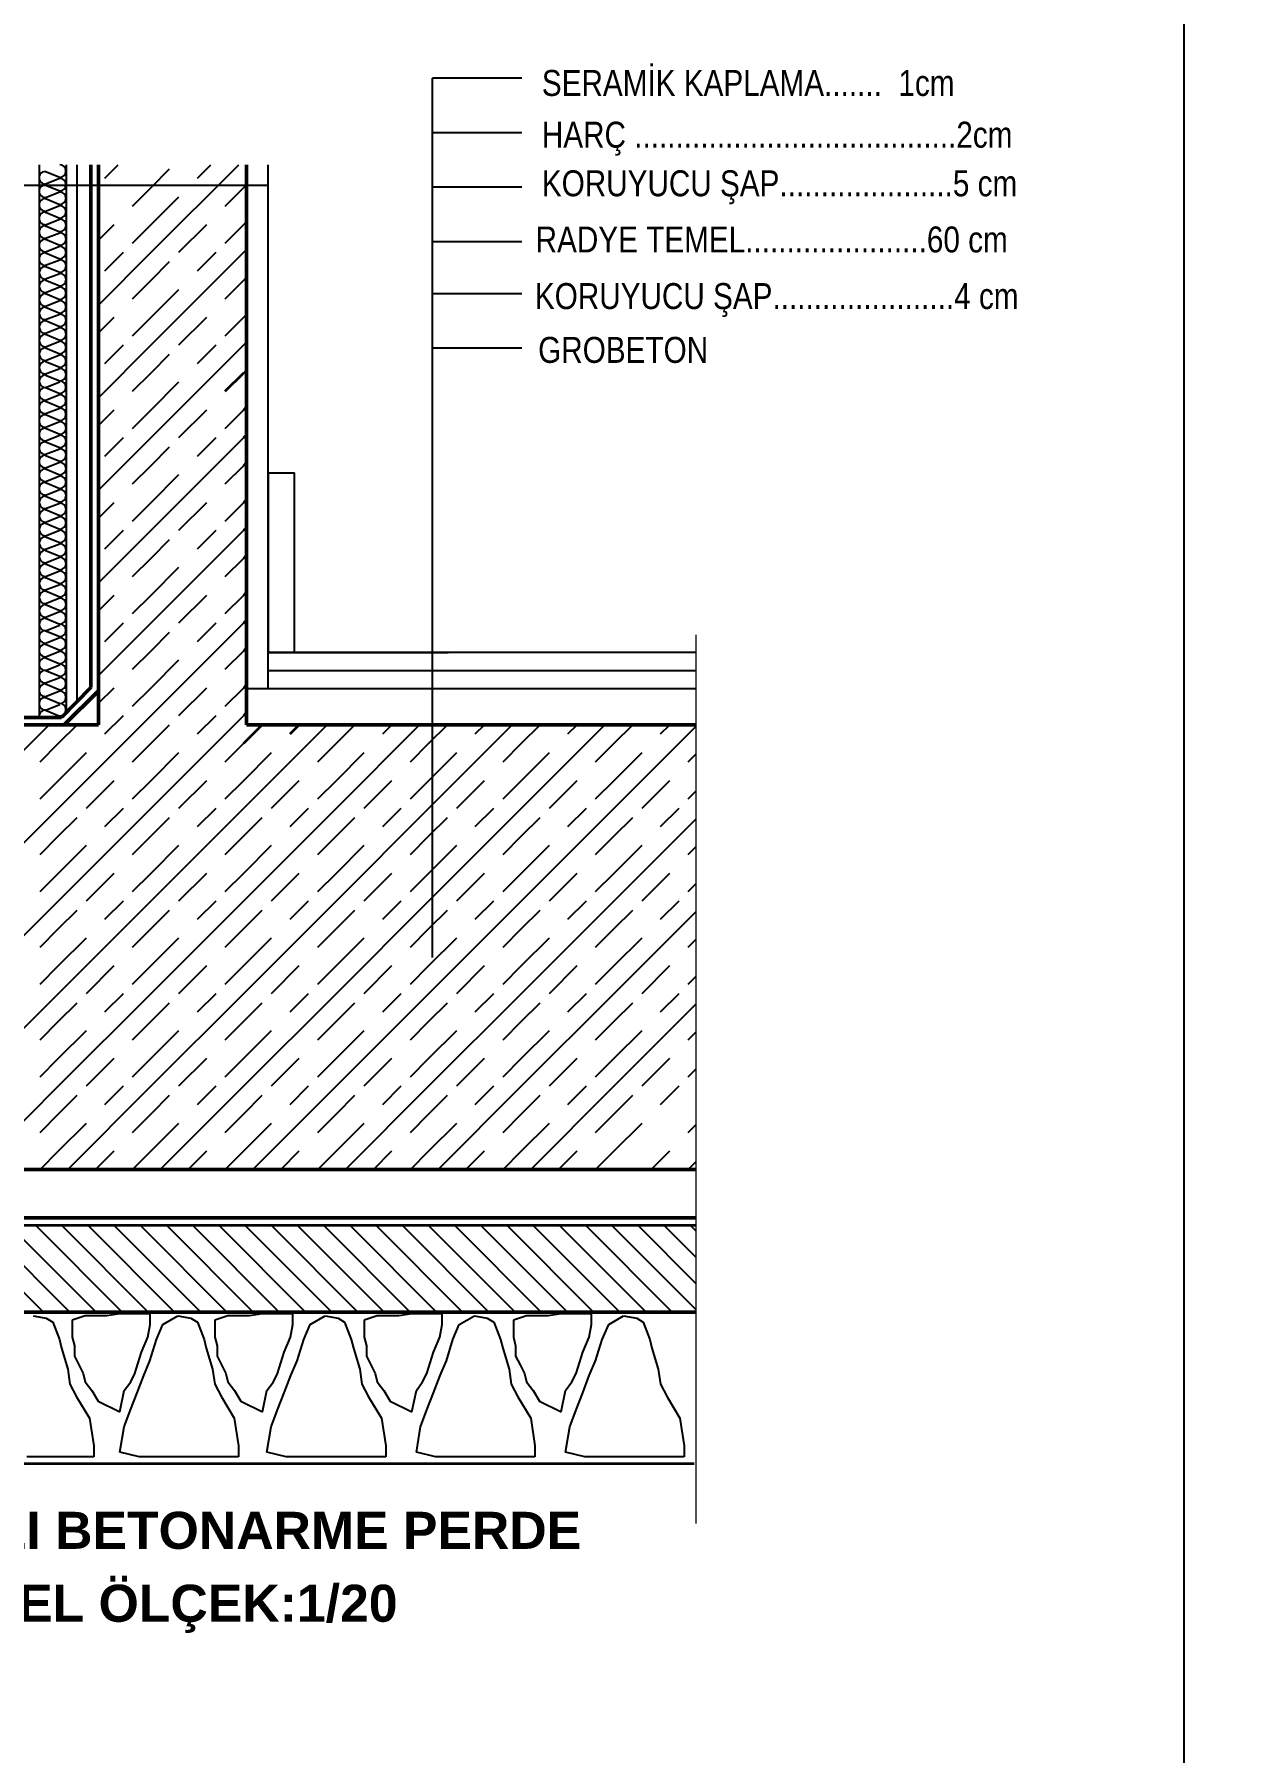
# Model space of a CAD drawing. Header units: millimetres. Extents: x 14753 to 45183, y 5640 to 19518.
# Drawn here: x 42671 to 43478, y 17568 to 18727 of the extents above; entities that cross this region are included whole.
import ezdxf

# ---------------------------------------------------------------- set-up
doc = ezdxf.new("R2010")
doc.units = ezdxf.units.MM
doc.linetypes.add('DASHDOT2', pattern=[0.5, 0.25, -0.125, 0, -0.125])
for name, color, linetype in [('6', 6, 'Continuous'), ('tarama', 253, 'Continuous'), ('tefriş', 140, 'Continuous'), ('YAzı', 7, 'Continuous')]:
    doc.layers.add(name, color=color, linetype=linetype)
for name, color, linetype, lineweight in [('A-AREA-IDEN', 2, 'Continuous', 35), ('Duvar', 1, 'Continuous', 50), ('YAZI', 1, 'Continuous', 0)]:
    doc.layers.add(name, color=color, linetype=linetype, lineweight=lineweight)
doc.styles.add('MTX03', font='arialbd.ttf')
doc.styles.add('TXTX', font='swissc.ttf', dxfattribs={"height": 10})

# ---------------------------------------------------------------- blocks, each defined once
blk = doc.blocks.new('URFALI APTİ')
at = {"color": 34}
for p, q in [((33835.428, 25807.126), (33835.428, 25810.904)), ((33835.284, 25809.376), (33835.409, 25809.501)), ((33835.409, 25809.251), (33835.428, 25809.271)), ((33835.409, 25809.064), (33835.428, 25809.083)), ((33835.409, 25808.876), (33835.428, 25808.896)), ((33835.409, 25808.626), (33835.428, 25808.646)), ((33835.409, 25808.439), (33835.428, 25808.458)), ((33835.409, 25808.251), (33835.428, 25808.271)), ((33835.409, 25808.001), (33835.428, 25808.021)), ((33835.409, 25807.814), (33835.428, 25807.833)), ((33835.409, 25807.626), (33835.428, 25807.646)), ((33835.409, 25807.376), (33835.428, 25807.396)), ((33835.409, 25807.189), (33835.428, 25807.208)), ((33835.409, 25807.001), (33835.534, 25807.126)), ((33835.722, 25807.064), (33835.784, 25807.126)), ((33832.971, 25803.799), (33838.461, 25803.799)), ((33830.74, 25803.749), (33838.461, 25803.749)), ((33829.788, 25802.142), (33838.45, 25802.142))]:
    blk.add_line(p, q, dxfattribs=at)
at = {"layer": 'Duvar', "color": 30}
for p, q in [((33834.378, 25810.904), (33834.378, 25807.377)), ((33834.428, 25807.126), (33834.428, 25810.904)), ((33835.428, 25807.126), (33835.428, 25810.904)), ((33834.378, 25807.377), (33834.178, 25807.176)), ((33834.428, 25807.356), (33834.198, 25807.126)), ((33832.921, 25807.176), (33834.178, 25807.176)), ((33834.428, 25807.126), (33832.971, 25807.126)), ((33834.428, 25807.126), (33833.821, 25807.126)), ((33835.428, 25807.126), (33838.461, 25807.126)), ((33832.971, 25804.126), (33838.461, 25804.126)), ((33830.79, 25803.799), (33838.461, 25803.799)), ((33829.992, 25803.164), (33838.461, 25803.164))]:
    blk.add_line(p, q, dxfattribs=at)
at = {"layer": 'tarama', "color": 9}
for p, q in [((33834.472, 25810.814), (33834.562, 25810.904)), ((33834.784, 25810.314), (33835.375, 25810.904)), ((33834.784, 25810.751), (33834.909, 25810.876)), ((33835.097, 25810.814), (33835.187, 25810.904)), ((33834.659, 25810.626), (33834.784, 25810.751)), ((33835.284, 25810.626), (33835.409, 25810.751)), ((33835.409, 25810.751), (33835.428, 25810.771)), ((33834.784, 25810.501), (33834.972, 25810.689)), ((33834.428, 25810.396), (33834.534, 25810.501)), ((33834.659, 25810.376), (33834.784, 25810.501)), ((33834.972, 25810.314), (33835.159, 25810.501)), ((33835.284, 25810.376), (33835.409, 25810.501)), ((33835.409, 25810.501), (33835.428, 25810.521)), ((33834.428, 25809.958), (33834.784, 25810.314)), ((33834.472, 25810.189), (33834.597, 25810.314)), ((33834.784, 25809.689), (33835.409, 25810.314)), ((33835.097, 25810.189), (33835.222, 25810.314)), ((33835.409, 25810.314), (33835.428, 25810.333)), ((33834.784, 25810.126), (33834.909, 25810.251)), ((33835.409, 25810.126), (33835.428, 25810.146)), ((33834.659, 25810.001), (33834.784, 25810.126)), ((33834.784, 25809.876), (33834.972, 25810.064)), ((33835.284, 25810.001), (33835.409, 25810.126)), ((33834.428, 25809.771), (33834.534, 25809.876)), ((33834.659, 25809.751), (33834.784, 25809.876)), ((33834.972, 25809.689), (33835.159, 25809.876)), ((33835.284, 25809.751), (33835.409, 25809.876)), ((33835.409, 25809.876), (33835.428, 25809.896)), ((33834.428, 25809.333), (33834.784, 25809.689)), ((33834.472, 25809.564), (33834.597, 25809.689)), ((33834.784, 25809.064), (33835.409, 25809.689)), ((33835.097, 25809.564), (33835.222, 25809.689)), ((33835.409, 25809.689), (33835.428, 25809.708)), ((33834.784, 25809.501), (33834.909, 25809.626)), ((33834.659, 25809.376), (33834.784, 25809.501)), ((33835.409, 25809.501), (33835.428, 25809.521)), ((33834.784, 25809.251), (33834.972, 25809.439)), ((33834.428, 25809.146), (33834.534, 25809.251)), ((33834.659, 25809.126), (33834.784, 25809.251)), ((33834.972, 25809.064), (33835.159, 25809.251)), ((33835.284, 25809.126), (33835.409, 25809.251)), ((33834.428, 25808.708), (33834.784, 25809.064)), ((33834.472, 25808.939), (33834.597, 25809.064)), ((33834.784, 25808.439), (33835.409, 25809.064)), ((33834.784, 25808.876), (33834.909, 25809.001)), ((33835.097, 25808.939), (33835.222, 25809.064)), ((33834.659, 25808.751), (33834.784, 25808.876)), ((33835.284, 25808.751), (33835.409, 25808.876)), ((33834.784, 25808.626), (33834.972, 25808.814)), ((33834.428, 25808.521), (33834.534, 25808.626)), ((33834.659, 25808.501), (33834.784, 25808.626)), ((33834.972, 25808.439), (33835.159, 25808.626)), ((33835.284, 25808.501), (33835.409, 25808.626)), ((33834.428, 25808.083), (33834.784, 25808.439)), ((33834.472, 25808.314), (33834.597, 25808.439)), ((33834.784, 25807.814), (33835.409, 25808.439)), ((33835.097, 25808.314), (33835.222, 25808.439)), ((33834.784, 25808.251), (33834.909, 25808.376)), ((33834.659, 25808.126), (33834.784, 25808.251)), ((33834.784, 25808.001), (33834.972, 25808.189)), ((33835.284, 25808.126), (33835.409, 25808.251)), ((33834.428, 25807.896), (33834.534, 25808.001)), ((33834.659, 25807.876), (33834.784, 25808.001)), ((33834.972, 25807.814), (33835.159, 25808.001)), ((33835.284, 25807.876), (33835.409, 25808.001)), ((33834.428, 25807.458), (33834.784, 25807.814)), ((33834.472, 25807.689), (33834.597, 25807.814)), ((33834.784, 25807.189), (33835.409, 25807.814)), ((33834.784, 25807.626), (33834.909, 25807.751)), ((33835.097, 25807.689), (33835.222, 25807.814)), ((33834.659, 25807.501), (33834.784, 25807.626)), ((33835.284, 25807.501), (33835.409, 25807.626)), ((33834.784, 25807.376), (33834.972, 25807.564)), ((33834.428, 25807.271), (33834.534, 25807.376)), ((33834.659, 25807.251), (33834.784, 25807.376)), ((33834.972, 25807.189), (33835.159, 25807.376)), ((33835.284, 25807.251), (33835.409, 25807.376)), ((33834.159, 25806.564), (33834.784, 25807.189)), ((33834.472, 25807.064), (33834.597, 25807.189)), ((33834.784, 25806.564), (33835.409, 25807.189)), ((33835.097, 25807.064), (33835.222, 25807.189)), ((33833.534, 25806.564), (33834.096, 25807.126)), ((33834.159, 25807.001), (33834.284, 25807.126)), ((33834.784, 25807.001), (33834.909, 25807.126)), ((33835.409, 25806.564), (33835.971, 25807.126)), ((33836.034, 25807.001), (33836.159, 25807.126)), ((33836.034, 25806.564), (33836.596, 25807.126)), ((33836.347, 25807.064), (33836.409, 25807.126)), ((33836.659, 25807.001), (33836.784, 25807.126)), ((33836.659, 25806.564), (33837.221, 25807.126)), ((33836.972, 25807.064), (33837.034, 25807.126)), ((33837.284, 25807.001), (33837.409, 25807.126)), ((33837.284, 25806.564), (33837.846, 25807.126)), ((33837.597, 25807.064), (33837.659, 25807.126)), ((33837.909, 25807.001), (33838.034, 25807.126)), ((33837.909, 25806.564), (33838.461, 25807.115)), ((33838.222, 25807.064), (33838.284, 25807.126)), ((33834.034, 25806.876), (33834.159, 25807.001)), ((33834.159, 25806.751), (33834.347, 25806.939)), ((33834.659, 25806.876), (33834.784, 25807.001)), ((33834.784, 25806.751), (33834.972, 25806.939)), ((33835.284, 25806.876), (33835.409, 25807.001)), ((33835.409, 25806.751), (33835.597, 25806.939)), ((33835.909, 25806.876), (33836.034, 25807.001)), ((33836.034, 25806.751), (33836.222, 25806.939)), ((33836.534, 25806.876), (33836.659, 25807.001)), ((33836.659, 25806.751), (33836.847, 25806.939)), ((33837.159, 25806.876), (33837.284, 25807.001)), ((33837.284, 25806.751), (33837.472, 25806.939)), ((33837.784, 25806.876), (33837.909, 25807.001)), ((33837.909, 25806.751), (33838.097, 25806.939)), ((33838.409, 25806.876), (33838.461, 25806.928)), ((33834.034, 25806.626), (33834.159, 25806.751)), ((33834.347, 25806.564), (33834.534, 25806.751)), ((33834.659, 25806.626), (33834.784, 25806.751)), ((33834.972, 25806.564), (33835.159, 25806.751)), ((33835.284, 25806.626), (33835.409, 25806.751)), ((33835.597, 25806.564), (33835.784, 25806.751)), ((33835.909, 25806.626), (33836.034, 25806.751)), ((33836.222, 25806.564), (33836.409, 25806.751)), ((33836.534, 25806.626), (33836.659, 25806.751)), ((33836.847, 25806.564), (33837.034, 25806.751)), ((33837.159, 25806.626), (33837.284, 25806.751)), ((33837.472, 25806.564), (33837.659, 25806.751)), ((33837.784, 25806.626), (33837.909, 25806.751)), ((33838.097, 25806.564), (33838.284, 25806.751)), ((33838.409, 25806.626), (33838.461, 25806.678)), ((33833.534, 25805.939), (33834.159, 25806.564)), ((33834.159, 25805.939), (33834.784, 25806.564)), ((33834.472, 25806.439), (33834.597, 25806.564)), ((33834.784, 25805.939), (33835.409, 25806.564)), ((33835.097, 25806.439), (33835.222, 25806.564)), ((33835.409, 25805.939), (33836.034, 25806.564)), ((33835.722, 25806.439), (33835.847, 25806.564)), ((33836.034, 25805.939), (33836.659, 25806.564)), ((33836.347, 25806.439), (33836.472, 25806.564)), ((33836.659, 25805.939), (33837.284, 25806.564)), ((33836.972, 25806.439), (33837.097, 25806.564)), ((33837.284, 25805.939), (33837.909, 25806.564)), ((33837.597, 25806.439), (33837.722, 25806.564)), ((33838.222, 25806.439), (33838.347, 25806.564)), ((33834.159, 25806.376), (33834.284, 25806.501)), ((33834.784, 25806.376), (33834.909, 25806.501)), ((33835.409, 25806.376), (33835.534, 25806.501)), ((33836.034, 25806.376), (33836.159, 25806.501)), ((33836.659, 25806.376), (33836.784, 25806.501)), ((33837.284, 25806.376), (33837.409, 25806.501)), ((33837.909, 25806.376), (33838.034, 25806.501)), ((33837.909, 25805.939), (33838.461, 25806.49)), ((33834.034, 25806.251), (33834.159, 25806.376)), ((33834.659, 25806.251), (33834.784, 25806.376)), ((33835.284, 25806.251), (33835.409, 25806.376)), ((33835.909, 25806.251), (33836.034, 25806.376)), ((33836.534, 25806.251), (33836.659, 25806.376)), ((33837.159, 25806.251), (33837.284, 25806.376)), ((33837.784, 25806.251), (33837.909, 25806.376)), ((33834.159, 25806.126), (33834.347, 25806.314)), ((33834.784, 25806.126), (33834.972, 25806.314)), ((33835.409, 25806.126), (33835.597, 25806.314)), ((33836.034, 25806.126), (33836.222, 25806.314)), ((33836.659, 25806.126), (33836.847, 25806.314)), ((33837.284, 25806.126), (33837.472, 25806.314)), ((33837.909, 25806.126), (33838.097, 25806.314)), ((33838.409, 25806.251), (33838.461, 25806.303)), ((33834.034, 25806.001), (33834.159, 25806.126)), ((33834.347, 25805.939), (33834.534, 25806.126)), ((33834.659, 25806.001), (33834.784, 25806.126)), ((33834.972, 25805.939), (33835.159, 25806.126)), ((33835.284, 25806.001), (33835.409, 25806.126)), ((33835.597, 25805.939), (33835.784, 25806.126)), ((33835.909, 25806.001), (33836.034, 25806.126)), ((33836.222, 25805.939), (33836.409, 25806.126)), ((33836.534, 25806.001), (33836.659, 25806.126)), ((33836.847, 25805.939), (33837.034, 25806.126)), ((33837.159, 25806.001), (33837.284, 25806.126)), ((33837.472, 25805.939), (33837.659, 25806.126)), ((33837.784, 25806.001), (33837.909, 25806.126)), ((33838.097, 25805.939), (33838.284, 25806.126)), ((33838.409, 25806.001), (33838.461, 25806.053)), ((33833.534, 25805.314), (33834.159, 25805.939)), ((33834.159, 25805.314), (33834.784, 25805.939)), ((33834.159, 25805.751), (33834.284, 25805.876)), ((33834.472, 25805.814), (33834.597, 25805.939)), ((33834.784, 25805.314), (33835.409, 25805.939)), ((33834.784, 25805.751), (33834.909, 25805.876)), ((33835.097, 25805.814), (33835.222, 25805.939)), ((33835.409, 25805.314), (33836.034, 25805.939)), ((33835.409, 25805.751), (33835.534, 25805.876)), ((33835.722, 25805.814), (33835.847, 25805.939)), ((33836.034, 25805.314), (33836.659, 25805.939)), ((33836.034, 25805.751), (33836.159, 25805.876)), ((33836.347, 25805.814), (33836.472, 25805.939)), ((33836.659, 25805.314), (33837.284, 25805.939)), ((33836.659, 25805.751), (33836.784, 25805.876)), ((33836.972, 25805.814), (33837.097, 25805.939)), ((33837.284, 25805.314), (33837.909, 25805.939)), ((33837.284, 25805.751), (33837.409, 25805.876)), ((33837.597, 25805.814), (33837.722, 25805.939)), ((33837.909, 25805.751), (33838.034, 25805.876)), ((33837.909, 25805.314), (33838.461, 25805.865)), ((33838.222, 25805.814), (33838.347, 25805.939)), ((33834.034, 25805.626), (33834.159, 25805.751)), ((33834.659, 25805.626), (33834.784, 25805.751)), ((33835.284, 25805.626), (33835.409, 25805.751)), ((33835.909, 25805.626), (33836.034, 25805.751)), ((33836.534, 25805.626), (33836.659, 25805.751)), ((33837.159, 25805.626), (33837.284, 25805.751)), ((33837.784, 25805.626), (33837.909, 25805.751)), ((33834.159, 25805.501), (33834.347, 25805.689)), ((33834.784, 25805.501), (33834.972, 25805.689)), ((33835.409, 25805.501), (33835.597, 25805.689)), ((33836.034, 25805.501), (33836.222, 25805.689)), ((33836.659, 25805.501), (33836.847, 25805.689)), ((33837.284, 25805.501), (33837.472, 25805.689)), ((33837.909, 25805.501), (33838.097, 25805.689)), ((33838.409, 25805.626), (33838.461, 25805.678)), ((33834.034, 25805.376), (33834.159, 25805.501)), ((33834.347, 25805.314), (33834.534, 25805.501)), ((33834.659, 25805.376), (33834.784, 25805.501)), ((33834.972, 25805.314), (33835.159, 25805.501)), ((33835.284, 25805.376), (33835.409, 25805.501)), ((33835.597, 25805.314), (33835.784, 25805.501)), ((33835.909, 25805.376), (33836.034, 25805.501)), ((33836.222, 25805.314), (33836.409, 25805.501)), ((33836.534, 25805.376), (33836.659, 25805.501)), ((33836.847, 25805.314), (33837.034, 25805.501)), ((33837.159, 25805.376), (33837.284, 25805.501)), ((33837.472, 25805.314), (33837.659, 25805.501)), ((33837.784, 25805.376), (33837.909, 25805.501)), ((33838.097, 25805.314), (33838.284, 25805.501)), ((33838.409, 25805.376), (33838.461, 25805.428)), ((33833.534, 25804.689), (33834.159, 25805.314)), ((33834.159, 25804.689), (33834.784, 25805.314)), ((33834.472, 25805.189), (33834.597, 25805.314)), ((33834.784, 25804.689), (33835.409, 25805.314)), ((33835.097, 25805.189), (33835.222, 25805.314)), ((33835.409, 25804.689), (33836.034, 25805.314)), ((33835.722, 25805.189), (33835.847, 25805.314)), ((33836.034, 25804.689), (33836.659, 25805.314)), ((33836.347, 25805.189), (33836.472, 25805.314)), ((33836.659, 25804.689), (33837.284, 25805.314)), ((33836.972, 25805.189), (33837.097, 25805.314)), ((33837.284, 25804.689), (33837.909, 25805.314)), ((33837.597, 25805.189), (33837.722, 25805.314)), ((33838.222, 25805.189), (33838.347, 25805.314)), ((33834.159, 25805.126), (33834.284, 25805.251)), ((33834.784, 25805.126), (33834.909, 25805.251)), ((33835.409, 25805.126), (33835.534, 25805.251)), ((33836.034, 25805.126), (33836.159, 25805.251)), ((33836.659, 25805.126), (33836.784, 25805.251)), ((33837.284, 25805.126), (33837.409, 25805.251)), ((33837.909, 25805.126), (33838.034, 25805.251)), ((33837.909, 25804.689), (33838.461, 25805.24)), ((33834.034, 25805.001), (33834.159, 25805.126)), ((33834.159, 25804.876), (33834.347, 25805.064)), ((33834.659, 25805.001), (33834.784, 25805.126)), ((33834.784, 25804.876), (33834.972, 25805.064)), ((33835.284, 25805.001), (33835.409, 25805.126)), ((33835.409, 25804.876), (33835.597, 25805.064)), ((33835.909, 25805.001), (33836.034, 25805.126)), ((33836.034, 25804.876), (33836.222, 25805.064)), ((33836.534, 25805.001), (33836.659, 25805.126)), ((33836.659, 25804.876), (33836.847, 25805.064)), ((33837.159, 25805.001), (33837.284, 25805.126)), ((33837.284, 25804.876), (33837.472, 25805.064)), ((33837.784, 25805.001), (33837.909, 25805.126)), ((33837.909, 25804.876), (33838.097, 25805.064)), ((33838.409, 25805.001), (33838.461, 25805.053)), ((33834.034, 25804.751), (33834.159, 25804.876)), ((33834.347, 25804.689), (33834.534, 25804.876)), ((33834.659, 25804.751), (33834.784, 25804.876)), ((33834.972, 25804.689), (33835.159, 25804.876)), ((33835.284, 25804.751), (33835.409, 25804.876)), ((33835.597, 25804.689), (33835.784, 25804.876)), ((33835.909, 25804.751), (33836.034, 25804.876)), ((33836.222, 25804.689), (33836.409, 25804.876)), ((33836.534, 25804.751), (33836.659, 25804.876)), ((33836.847, 25804.689), (33837.034, 25804.876)), ((33837.159, 25804.751), (33837.284, 25804.876)), ((33837.472, 25804.689), (33837.659, 25804.876)), ((33837.784, 25804.751), (33837.909, 25804.876)), ((33838.097, 25804.689), (33838.284, 25804.876)), ((33838.409, 25804.751), (33838.461, 25804.803)), ((33833.596, 25804.126), (33834.159, 25804.689)), ((33834.159, 25804.501), (33834.284, 25804.626)), ((33834.221, 25804.126), (33834.784, 25804.689)), ((33834.472, 25804.564), (33834.597, 25804.689)), ((33834.784, 25804.501), (33834.909, 25804.626)), ((33834.846, 25804.126), (33835.409, 25804.689)), ((33835.097, 25804.564), (33835.222, 25804.689)), ((33835.409, 25804.501), (33835.534, 25804.626)), ((33835.471, 25804.126), (33836.034, 25804.689)), ((33835.722, 25804.564), (33835.847, 25804.689)), ((33836.034, 25804.501), (33836.159, 25804.626)), ((33836.096, 25804.126), (33836.659, 25804.689)), ((33836.347, 25804.564), (33836.472, 25804.689)), ((33836.659, 25804.501), (33836.784, 25804.626)), ((33836.721, 25804.126), (33837.284, 25804.689)), ((33836.972, 25804.564), (33837.097, 25804.689)), ((33837.284, 25804.501), (33837.409, 25804.626)), ((33837.346, 25804.126), (33837.909, 25804.689)), ((33837.597, 25804.564), (33837.722, 25804.689)), ((33837.909, 25804.501), (33838.034, 25804.626)), ((33838.222, 25804.564), (33838.347, 25804.689)), ((33834.034, 25804.376), (33834.159, 25804.501)), ((33834.659, 25804.376), (33834.784, 25804.501)), ((33835.284, 25804.376), (33835.409, 25804.501)), ((33835.909, 25804.376), (33836.034, 25804.501)), ((33836.534, 25804.376), (33836.659, 25804.501)), ((33837.159, 25804.376), (33837.284, 25804.501)), ((33837.784, 25804.376), (33837.909, 25804.501)), ((33834.159, 25804.251), (33834.347, 25804.439)), ((33834.784, 25804.251), (33834.972, 25804.439)), ((33835.409, 25804.251), (33835.597, 25804.439)), ((33836.034, 25804.251), (33836.222, 25804.439)), ((33836.659, 25804.251), (33836.847, 25804.439)), ((33837.284, 25804.251), (33837.472, 25804.439)), ((33837.909, 25804.251), (33838.097, 25804.439)), ((33838.409, 25804.376), (33838.461, 25804.428)), ((33834.034, 25804.126), (33834.159, 25804.251)), ((33834.409, 25804.126), (33834.534, 25804.251)), ((33834.659, 25804.126), (33834.784, 25804.251)), ((33835.034, 25804.126), (33835.159, 25804.251)), ((33835.284, 25804.126), (33835.409, 25804.251)), ((33835.659, 25804.126), (33835.784, 25804.251)), ((33835.909, 25804.126), (33836.034, 25804.251)), ((33836.284, 25804.126), (33836.409, 25804.251)), ((33836.534, 25804.126), (33836.659, 25804.251)), ((33836.909, 25804.126), (33837.034, 25804.251)), ((33837.159, 25804.126), (33837.284, 25804.251)), ((33837.534, 25804.126), (33837.659, 25804.251)), ((33837.784, 25804.126), (33837.909, 25804.251)), ((33838.159, 25804.126), (33838.284, 25804.251)), ((33838.409, 25804.126), (33838.461, 25804.178)), ((33833.472, 25803.749), (33834.058, 25803.164)), ((33833.649, 25803.749), (33834.235, 25803.164)), ((33833.826, 25803.749), (33834.412, 25803.164)), ((33834.003, 25803.749), (33834.588, 25803.164)), ((33834.179, 25803.749), (33834.765, 25803.164)), ((33834.356, 25803.749), (33834.942, 25803.164)), ((33834.533, 25803.749), (33835.119, 25803.164)), ((33834.71, 25803.749), (33835.295, 25803.164)), ((33834.887, 25803.749), (33835.472, 25803.164)), ((33835.063, 25803.749), (33835.649, 25803.164)), ((33835.24, 25803.749), (33835.826, 25803.164)), ((33835.417, 25803.749), (33836.003, 25803.164)), ((33835.594, 25803.749), (33836.179, 25803.164)), ((33835.77, 25803.749), (33836.356, 25803.164)), ((33835.947, 25803.749), (33836.533, 25803.164)), ((33836.124, 25803.749), (33836.71, 25803.164)), ((33836.301, 25803.749), (33836.886, 25803.164)), ((33836.478, 25803.749), (33837.063, 25803.164)), ((33836.654, 25803.749), (33837.24, 25803.164)), ((33836.831, 25803.749), (33837.417, 25803.164)), ((33837.008, 25803.749), (33837.594, 25803.164)), ((33837.185, 25803.749), (33837.77, 25803.164)), ((33837.361, 25803.749), (33837.947, 25803.164)), ((33837.538, 25803.749), (33838.124, 25803.164)), ((33837.715, 25803.749), (33838.301, 25803.164)), ((33837.892, 25803.749), (33838.461, 25803.18)), ((33838.069, 25803.749), (33838.461, 25803.357)), ((33838.245, 25803.749), (33838.461, 25803.534)), ((33838.422, 25803.749), (33838.461, 25803.711)), ((33833.988, 25803.138), (33834.076, 25803.123)), ((33834.076, 25803.123), (33834.12, 25803.095)), ((33834.12, 25803.095), (33834.165, 25802.979)), ((33834.339, 25803.138), (33834.252, 25803.109)), ((33834.252, 25803.109), (33834.252, 25802.994)), ((33834.486, 25803.138), (33834.339, 25803.138)), ((33834.573, 25803.152), (33834.486, 25803.138)), ((33834.646, 25803.152), (33834.573, 25803.152)), ((33834.778, 25803.152), (33834.646, 25803.152)), ((33834.762, 25802.994), (33834.778, 25803.08)), ((33834.778, 25803.08), (33834.778, 25803.152)), ((33834.821, 25802.979), (33834.864, 25803.08)), ((33834.864, 25803.08), (33834.965, 25803.138)), ((33834.965, 25803.138), (33835.053, 25803.123)), ((33835.053, 25803.123), (33835.097, 25803.095)), ((33835.097, 25803.095), (33835.142, 25802.979)), ((33835.302, 25803.138), (33835.215, 25803.109)), ((33835.215, 25803.109), (33835.215, 25802.994)), ((33835.449, 25803.138), (33835.302, 25803.138)), ((33835.536, 25803.152), (33835.449, 25803.138)), ((33835.609, 25803.152), (33835.536, 25803.152)), ((33835.741, 25803.152), (33835.609, 25803.152)), ((33835.725, 25802.994), (33835.741, 25803.08)), ((33835.741, 25803.08), (33835.741, 25803.152)), ((33835.814, 25802.979), (33835.857, 25803.08)), ((33835.857, 25803.08), (33835.959, 25803.138)), ((33835.959, 25803.138), (33836.046, 25803.123)), ((33836.046, 25803.123), (33836.09, 25803.095)), ((33836.09, 25803.095), (33836.135, 25802.979)), ((33836.31, 25803.138), (33836.222, 25803.109)), ((33836.222, 25803.109), (33836.222, 25802.994)), ((33836.456, 25803.138), (33836.31, 25803.138)), ((33836.543, 25803.152), (33836.456, 25803.138)), ((33836.616, 25803.152), (33836.543, 25803.152)), ((33836.748, 25803.152), (33836.616, 25803.152)), ((33836.732, 25802.994), (33836.748, 25803.08)), ((33836.748, 25803.08), (33836.748, 25803.152)), ((33836.821, 25802.979), (33836.864, 25803.08)), ((33836.864, 25803.08), (33836.966, 25803.138)), ((33836.966, 25803.138), (33837.053, 25803.123)), ((33837.053, 25803.123), (33837.098, 25803.095)), ((33837.053, 25803.123), (33837.098, 25803.095)), ((33837.098, 25803.095), (33837.142, 25802.979)), ((33837.098, 25803.095), (33837.142, 25802.979)), ((33837.317, 25803.138), (33837.23, 25803.109)), ((33837.23, 25803.109), (33837.23, 25802.994)), ((33837.463, 25803.138), (33837.317, 25803.138)), ((33837.551, 25803.152), (33837.463, 25803.138)), ((33837.624, 25803.152), (33837.551, 25803.152)), ((33837.756, 25803.152), (33837.624, 25803.152)), ((33837.74, 25802.994), (33837.756, 25803.08)), ((33837.756, 25803.08), (33837.756, 25803.152)), ((33837.829, 25802.979), (33837.872, 25803.08)), ((33837.872, 25803.08), (33837.973, 25803.138)), ((33837.973, 25803.138), (33838.061, 25803.123)), ((33838.061, 25803.123), (33838.105, 25803.095)), ((33838.105, 25803.095), (33838.15, 25802.979)), ((33834.165, 25802.979), (33834.179, 25802.921)), ((33834.252, 25802.994), (33834.266, 25802.936)), ((33834.719, 25802.893), (33834.762, 25802.994)), ((33834.776, 25802.835), (33834.821, 25802.979)), ((33835.142, 25802.979), (33835.156, 25802.921)), ((33835.215, 25802.994), (33835.229, 25802.936)), ((33835.682, 25802.893), (33835.725, 25802.994)), ((33835.77, 25802.835), (33835.814, 25802.979)), ((33836.135, 25802.979), (33836.149, 25802.921)), ((33836.222, 25802.994), (33836.237, 25802.936)), ((33836.69, 25802.893), (33836.732, 25802.994)), ((33836.777, 25802.835), (33836.821, 25802.979)), ((33837.142, 25802.979), (33837.157, 25802.921)), ((33837.142, 25802.979), (33837.157, 25802.921)), ((33837.23, 25802.994), (33837.244, 25802.936)), ((33837.697, 25802.893), (33837.74, 25802.994)), ((33837.784, 25802.835), (33837.829, 25802.979)), ((33838.15, 25802.979), (33838.164, 25802.921)), ((33834.179, 25802.921), (33834.222, 25802.778)), ((33834.266, 25802.936), (33834.266, 25802.865)), ((33834.266, 25802.865), (33834.297, 25802.807)), ((33834.675, 25802.749), (33834.719, 25802.893)), ((33835.156, 25802.921), (33835.199, 25802.778)), ((33835.229, 25802.936), (33835.229, 25802.865)), ((33835.229, 25802.865), (33835.259, 25802.807)), ((33835.638, 25802.749), (33835.682, 25802.893)), ((33836.149, 25802.921), (33836.192, 25802.778)), ((33836.237, 25802.936), (33836.237, 25802.865)), ((33836.237, 25802.865), (33836.267, 25802.807)), ((33836.645, 25802.749), (33836.69, 25802.893)), ((33837.157, 25802.921), (33837.2, 25802.778)), ((33837.157, 25802.921), (33837.2, 25802.778)), ((33837.244, 25802.936), (33837.244, 25802.865)), ((33837.244, 25802.865), (33837.274, 25802.807)), ((33837.652, 25802.749), (33837.697, 25802.893)), ((33838.164, 25802.921), (33838.207, 25802.778)), ((33834.222, 25802.778), (33834.236, 25802.677)), ((33834.297, 25802.807), (33834.325, 25802.749)), ((33834.325, 25802.749), (33834.339, 25802.692)), ((33834.646, 25802.692), (33834.675, 25802.749)), ((33834.689, 25802.619), (33834.734, 25802.735)), ((33834.734, 25802.735), (33834.776, 25802.835)), ((33835.199, 25802.778), (33835.213, 25802.677)), ((33835.259, 25802.807), (33835.288, 25802.749)), ((33835.288, 25802.749), (33835.302, 25802.692)), ((33835.609, 25802.692), (33835.638, 25802.749)), ((33835.682, 25802.619), (33835.727, 25802.735)), ((33835.727, 25802.735), (33835.77, 25802.835)), ((33836.192, 25802.778), (33836.206, 25802.677)), ((33836.267, 25802.807), (33836.295, 25802.749)), ((33836.295, 25802.749), (33836.31, 25802.692)), ((33836.616, 25802.692), (33836.645, 25802.749)), ((33836.69, 25802.619), (33836.734, 25802.735)), ((33836.734, 25802.735), (33836.777, 25802.835)), ((33837.2, 25802.778), (33837.214, 25802.677)), ((33837.2, 25802.778), (33837.214, 25802.677)), ((33837.274, 25802.807), (33837.303, 25802.749)), ((33837.303, 25802.749), (33837.317, 25802.692)), ((33837.624, 25802.692), (33837.652, 25802.749)), ((33837.697, 25802.619), (33837.741, 25802.735)), ((33837.741, 25802.735), (33837.784, 25802.835)), ((33838.207, 25802.778), (33838.221, 25802.677)), ((33834.236, 25802.677), (33834.281, 25802.591)), ((33834.339, 25802.692), (33834.384, 25802.634)), ((33834.384, 25802.634), (33834.427, 25802.563)), ((33834.573, 25802.49), (33834.603, 25802.634)), ((33834.603, 25802.634), (33834.646, 25802.692)), ((33834.645, 25802.505), (33834.689, 25802.619)), ((33835.213, 25802.677), (33835.258, 25802.591)), ((33835.302, 25802.692), (33835.347, 25802.634)), ((33835.347, 25802.634), (33835.39, 25802.563)), ((33835.536, 25802.49), (33835.566, 25802.634)), ((33835.566, 25802.634), (33835.609, 25802.692)), ((33835.638, 25802.505), (33835.682, 25802.619)), ((33836.206, 25802.677), (33836.251, 25802.591)), ((33836.31, 25802.692), (33836.354, 25802.634)), ((33836.354, 25802.634), (33836.397, 25802.563)), ((33836.543, 25802.49), (33836.574, 25802.634)), ((33836.574, 25802.634), (33836.616, 25802.692)), ((33836.645, 25802.505), (33836.69, 25802.619)), ((33837.214, 25802.677), (33837.258, 25802.591)), ((33837.214, 25802.677), (33837.258, 25802.591)), ((33837.317, 25802.692), (33837.362, 25802.634)), ((33837.362, 25802.634), (33837.405, 25802.563)), ((33837.551, 25802.49), (33837.581, 25802.634)), ((33837.581, 25802.634), (33837.624, 25802.692)), ((33837.652, 25802.505), (33837.697, 25802.619)), ((33838.221, 25802.677), (33838.266, 25802.591)), ((33834.281, 25802.591), (33834.368, 25802.447)), ((33834.427, 25802.563), (33834.573, 25802.49)), ((33834.602, 25802.39), (33834.645, 25802.505)), ((33835.258, 25802.591), (33835.345, 25802.447)), ((33835.39, 25802.563), (33835.536, 25802.49)), ((33835.595, 25802.39), (33835.638, 25802.505)), ((33836.251, 25802.591), (33836.338, 25802.447)), ((33836.397, 25802.563), (33836.543, 25802.49)), ((33836.602, 25802.39), (33836.645, 25802.505)), ((33837.258, 25802.591), (33837.346, 25802.447)), ((33837.258, 25802.591), (33837.346, 25802.447)), ((33837.405, 25802.563), (33837.551, 25802.49)), ((33837.61, 25802.39), (33837.652, 25802.505)), ((33838.266, 25802.591), (33838.353, 25802.447)), ((33834.368, 25802.447), (33834.397, 25802.261)), ((33834.573, 25802.218), (33834.602, 25802.39)), ((33835.345, 25802.447), (33835.374, 25802.261)), ((33835.566, 25802.218), (33835.595, 25802.39)), ((33836.338, 25802.447), (33836.367, 25802.261)), ((33836.574, 25802.218), (33836.602, 25802.39)), ((33837.346, 25802.447), (33837.374, 25802.261)), ((33837.346, 25802.447), (33837.374, 25802.261)), ((33837.581, 25802.218), (33837.61, 25802.39)), ((33838.353, 25802.447), (33838.382, 25802.261)), ((33834.397, 25802.261), (33834.397, 25802.188)), ((33835.374, 25802.261), (33835.374, 25802.188)), ((33836.367, 25802.261), (33836.367, 25802.188)), ((33837.374, 25802.261), (33837.374, 25802.188)), ((33837.374, 25802.261), (33837.374, 25802.188)), ((33838.382, 25802.261), (33838.382, 25802.188)), ((33834.047, 25802.188), (33833.945, 25802.188)), ((33834.193, 25802.188), (33834.047, 25802.188)), ((33834.397, 25802.188), (33834.193, 25802.188)), ((33834.703, 25802.188), (33834.573, 25802.218)), ((33834.923, 25802.188), (33834.703, 25802.188)), ((33835.024, 25802.188), (33834.923, 25802.188)), ((33835.17, 25802.188), (33835.024, 25802.188)), ((33835.374, 25802.188), (33835.17, 25802.188)), ((33835.696, 25802.188), (33835.566, 25802.218)), ((33835.916, 25802.188), (33835.696, 25802.188)), ((33836.017, 25802.188), (33835.916, 25802.188)), ((33836.164, 25802.188), (33836.017, 25802.188)), ((33836.367, 25802.188), (33836.164, 25802.188)), ((33836.704, 25802.188), (33836.574, 25802.218)), ((33836.923, 25802.188), (33836.704, 25802.188)), ((33837.025, 25802.188), (33836.923, 25802.188)), ((33837.171, 25802.188), (33837.025, 25802.188)), ((33837.374, 25802.188), (33837.171, 25802.188)), ((33837.374, 25802.188), (33837.171, 25802.188)), ((33837.711, 25802.188), (33837.581, 25802.218)), ((33837.931, 25802.188), (33837.711, 25802.188)), ((33838.032, 25802.188), (33837.931, 25802.188)), ((33838.178, 25802.188), (33838.032, 25802.188)), ((33838.382, 25802.188), (33838.178, 25802.188))]:
    blk.add_line(p, q, dxfattribs=at)
at = {"layer": 'tefriş'}
for p, q in [((33834.028, 25810.904), (33834.028, 25807.176)), ((33834.071, 25810.86), (33834.167, 25810.82)), ((33834.21, 25810.904), (33834.21, 25807.208)), ((33834.283, 25810.904), (33834.283, 25807.281)), ((33835.574, 25807.37), (33835.574, 25810.904)), ((33834.07, 25810.775), (33834.168, 25810.813)), ((33834.071, 25810.768), (33834.167, 25810.728)), ((33834.07, 25810.683), (33834.168, 25810.721)), ((33834.07, 25810.592), (33834.168, 25810.63)), ((33834.071, 25810.676), (33834.167, 25810.636)), ((33834.07, 25810.5), (33834.168, 25810.538)), ((33834.071, 25810.585), (33834.167, 25810.545)), ((33834.071, 25810.493), (33834.167, 25810.453)), ((33834.07, 25810.409), (33834.168, 25810.446)), ((33834.071, 25810.402), (33834.167, 25810.362)), ((33834.07, 25810.317), (33834.168, 25810.355)), ((33834.07, 25810.226), (33834.168, 25810.263)), ((33834.071, 25810.31), (33834.167, 25810.27)), ((33834.07, 25810.134), (33834.168, 25810.172)), ((33834.071, 25810.219), (33834.167, 25810.179)), ((33834.07, 25810.043), (33834.168, 25810.08)), ((33834.071, 25810.127), (33834.167, 25810.087)), ((33834.071, 25810.036), (33834.167, 25809.996)), ((33834.07, 25809.951), (33834.168, 25809.989)), ((33834.071, 25809.944), (33834.168, 25809.904)), ((33834.07, 25809.86), (33834.168, 25809.897)), ((33834.07, 25809.768), (33834.168, 25809.806)), ((33834.071, 25809.853), (33834.168, 25809.813)), ((33834.07, 25809.676), (33834.168, 25809.714)), ((33834.071, 25809.761), (33834.168, 25809.721)), ((33834.07, 25809.585), (33834.168, 25809.623)), ((33834.071, 25809.67), (33834.168, 25809.629)), ((33834.071, 25809.578), (33834.168, 25809.538)), ((33834.07, 25809.493), (33834.168, 25809.531)), ((33834.071, 25809.486), (33834.168, 25809.446)), ((33834.07, 25809.317), (33834.168, 25809.355)), ((33834.071, 25809.402), (33834.168, 25809.439)), ((33834.071, 25809.402), (33834.167, 25809.362)), ((33834.07, 25809.226), (33834.168, 25809.263)), ((33834.071, 25809.31), (33834.167, 25809.27)), ((33834.071, 25809.219), (33834.167, 25809.179)), ((33834.07, 25809.134), (33834.168, 25809.172)), ((33834.071, 25809.127), (33834.167, 25809.087)), ((33834.07, 25809.043), (33834.168, 25809.08)), ((33834.07, 25808.951), (33834.168, 25808.989)), ((33834.071, 25809.036), (33834.167, 25808.996)), ((33834.07, 25808.859), (33834.168, 25808.897)), ((33834.071, 25808.944), (33834.167, 25808.904)), ((33834.07, 25808.768), (33834.168, 25808.806)), ((33834.071, 25808.853), (33834.167, 25808.812)), ((33834.071, 25808.761), (33834.167, 25808.721)), ((33835.574, 25808.827), (33835.751, 25808.827)), ((33835.574, 25808.827), (33835.574, 25807.613)), ((33835.574, 25808.827), (33835.574, 25807.613)), ((33835.751, 25807.613), (33835.751, 25808.827)), ((33834.07, 25808.676), (33834.168, 25808.714)), ((33834.071, 25808.669), (33834.167, 25808.629)), ((33834.07, 25808.585), (33834.168, 25808.622)), ((33834.07, 25808.493), (33834.168, 25808.531)), ((33834.071, 25808.578), (33834.167, 25808.538)), ((33834.07, 25808.402), (33834.168, 25808.439)), ((33834.071, 25808.486), (33834.167, 25808.446)), ((33834.07, 25808.31), (33834.168, 25808.348)), ((33834.071, 25808.395), (33834.168, 25808.355)), ((33834.071, 25808.303), (33834.168, 25808.263)), ((33834.07, 25808.219), (33834.168, 25808.256)), ((33834.071, 25808.212), (33834.168, 25808.172)), ((33834.07, 25808.127), (33834.168, 25808.165)), ((33834.07, 25808.036), (33834.168, 25808.073)), ((33834.071, 25808.12), (33834.168, 25808.08)), ((33834.07, 25807.944), (33834.168, 25807.982)), ((33834.071, 25808.029), (33834.168, 25807.989)), ((33834.071, 25807.937), (33834.168, 25807.897)), ((33834.071, 25807.852), (33834.168, 25807.89)), ((33834.071, 25807.846), (33834.168, 25807.805)), ((33834.07, 25807.676), (33834.168, 25807.714)), ((33834.071, 25807.761), (33834.168, 25807.799)), ((33834.071, 25807.761), (33834.167, 25807.721)), ((33834.07, 25807.585), (33834.168, 25807.622)), ((33834.071, 25807.669), (33834.167, 25807.629)), ((33835.574, 25807.613), (33835.696, 25807.613)), ((33835.574, 25807.613), (33836.789, 25807.613)), ((33838.461, 25807.613), (33835.574, 25807.613)), ((33834.07, 25807.493), (33834.168, 25807.531)), ((33834.07, 25807.493), (33834.168, 25807.531)), ((33834.07, 25807.493), (33834.167, 25807.453)), ((33834.071, 25807.578), (33834.167, 25807.538)), ((33838.461, 25807.491), (33835.574, 25807.491)), ((33834.07, 25807.409), (33834.167, 25807.446)), ((33834.07, 25807.402), (33834.167, 25807.362)), ((33835.428, 25807.37), (33838.461, 25807.37)), ((33834.07, 25807.317), (33834.167, 25807.355)), ((33834.07, 25807.31), (33834.167, 25807.27)), ((33834.07, 25807.225), (33834.167, 25807.263)), ((33834.07, 25807.225), (33834.167, 25807.263)), ((33834.07, 25807.225), (33834.167, 25807.185))]:
    blk.add_line(p, q, dxfattribs=at)
for centre, start, end in [((33834.07, 25810.817), 89.7151, 269.7151), ((33834.167, 25810.862), 269.7151, 89.7151), ((33834.07, 25810.726), 89.7151, 269.7151), ((33834.167, 25810.77), 269.7151, 89.7151), ((33834.07, 25810.634), 89.7151, 269.7151), ((33834.168, 25810.679), 269.7151, 89.7151), ((33834.168, 25810.679), 269.7151, 89.7151), ((33834.168, 25810.587), 269.7151, 89.7151), ((33834.168, 25810.587), 269.7151, 89.7151), ((33834.07, 25810.543), 89.7151, 269.7151), ((33834.07, 25810.451), 89.7151, 269.7151), ((33834.168, 25810.496), 269.7151, 89.7151), ((33834.07, 25810.36), 89.7151, 269.7151), ((33834.168, 25810.404), 269.7151, 89.7151), ((33834.168, 25810.404), 269.7151, 89.7151), ((33834.07, 25810.268), 89.7151, 269.7151), ((33834.168, 25810.313), 269.7151, 89.7151), ((33834.168, 25810.313), 269.7151, 89.7151), ((33834.168, 25810.221), 269.7151, 89.7151), ((33834.071, 25810.176), 89.7151, 269.7151), ((33834.168, 25810.129), 269.7151, 89.7151), ((33834.168, 25810.129), 269.7151, 89.7151), ((33834.071, 25810.085), 89.7151, 269.7151), ((33834.071, 25809.993), 89.7151, 269.7151), ((33834.168, 25810.038), 269.7151, 89.7151), ((33834.168, 25810.038), 269.7151, 89.7151), ((33834.071, 25809.902), 89.7151, 269.7151), ((33834.168, 25809.946), 269.7151, 89.7151), ((33834.071, 25809.81), 89.7151, 269.7151), ((33834.168, 25809.855), 269.7151, 89.7151), ((33834.168, 25809.855), 269.7151, 89.7151), ((33834.168, 25809.763), 269.7151, 89.7151), ((33834.168, 25809.763), 269.7151, 89.7151), ((33834.071, 25809.719), 89.7151, 269.7151), ((33834.168, 25809.672), 269.7151, 89.7151), ((33834.071, 25809.627), 89.7151, 269.7151), ((33834.071, 25809.536), 89.7151, 269.7151), ((33834.168, 25809.58), 269.7151, 89.7151), ((33834.168, 25809.58), 269.7151, 89.7151), ((33834.071, 25809.444), 89.7151, 269.7151), ((33834.167, 25809.404), 269.7151, 89.7151), ((33834.168, 25809.489), 269.7151, 89.7151), ((33834.168, 25809.489), 269.7151, 89.7151), ((33834.07, 25809.359), 89.7151, 269.7151), ((33834.167, 25809.312), 269.7151, 89.7151), ((33834.167, 25809.312), 269.7151, 89.7151), ((33834.07, 25809.268), 89.7151, 269.7151), ((33834.07, 25809.176), 89.7151, 269.7151), ((33834.167, 25809.221), 269.7151, 89.7151), ((33834.167, 25809.221), 269.7151, 89.7151), ((33834.07, 25809.085), 89.7151, 269.7151), ((33834.168, 25809.129), 269.7151, 89.7151), ((33834.07, 25808.993), 89.7151, 269.7151), ((33834.168, 25809.038), 269.7151, 89.7151), ((33834.168, 25809.038), 269.7151, 89.7151), ((33834.168, 25808.946), 269.7151, 89.7151), ((33834.168, 25808.946), 269.7151, 89.7151), ((33834.07, 25808.902), 89.7151, 269.7151), ((33834.168, 25808.855), 269.7151, 89.7151), ((33834.07, 25808.81), 89.7151, 269.7151), ((33834.07, 25808.719), 89.7151, 269.7151), ((33834.168, 25808.763), 269.7151, 89.7151), ((33834.168, 25808.763), 269.7151, 89.7151), ((33834.071, 25808.627), 89.7151, 269.7151), ((33834.168, 25808.672), 269.7151, 89.7151), ((33834.168, 25808.672), 269.7151, 89.7151), ((33834.071, 25808.536), 89.7151, 269.7151), ((33834.168, 25808.58), 269.7151, 89.7151), ((33834.168, 25808.489), 269.7151, 89.7151), ((33834.168, 25808.489), 269.7151, 89.7151), ((33834.071, 25808.444), 89.7151, 269.7151), ((33834.168, 25808.397), 269.7151, 89.7151), ((33834.168, 25808.397), 269.7151, 89.7151), ((33834.071, 25808.352), 89.7151, 269.7151), ((33834.071, 25808.261), 89.7151, 269.7151), ((33834.168, 25808.306), 269.7151, 89.7151), ((33834.071, 25808.169), 89.7151, 269.7151), ((33834.168, 25808.214), 269.7151, 89.7151), ((33834.168, 25808.214), 269.7151, 89.7151), ((33834.071, 25808.078), 89.7151, 269.7151), ((33834.168, 25808.122), 269.7151, 89.7151), ((33834.168, 25808.122), 269.7151, 89.7151), ((33834.168, 25808.031), 269.7151, 89.7151), ((33834.071, 25807.986), 89.7151, 269.7151), ((33834.168, 25807.939), 269.7151, 89.7151), ((33834.168, 25807.939), 269.7151, 89.7151), ((33834.071, 25807.895), 89.7151, 269.7151), ((33834.071, 25807.803), 89.7151, 269.7151), ((33834.168, 25807.848), 269.7151, 89.7151), ((33834.168, 25807.848), 269.7151, 89.7151), ((33834.07, 25807.719), 89.7151, 269.7151), ((33834.167, 25807.763), 269.7151, 89.7151), ((33834.167, 25807.672), 269.7151, 89.7151), ((33834.167, 25807.672), 269.7151, 89.7151), ((33834.07, 25807.627), 89.7151, 269.7151), ((33834.168, 25807.58), 269.7151, 89.7151), ((33834.168, 25807.58), 269.7151, 89.7151), ((33834.07, 25807.535), 89.7151, 269.7151), ((33834.07, 25807.451), 89.7151, 269.7151), ((33834.167, 25807.495), 269.7151, 89.7151), ((33834.07, 25807.359), 89.7151, 269.7151), ((33834.167, 25807.404), 269.7151, 89.7151), ((33834.167, 25807.404), 269.7151, 89.7151), ((33834.07, 25807.268), 89.7151, 269.7151), ((33834.167, 25807.312), 269.7151, 89.7151), ((33834.167, 25807.312), 269.7151, 89.7151), ((33834.167, 25807.228), 269.7151, 89.7151), ((33834.07, 25807.183), 89.7151, 189.8847)]:
    blk.add_arc(centre, 0.0423, start, end, dxfattribs=at)
at = {"layer": 'YAZI', "linetype": 'DASHDOT2', "ltscale": 50}
blk.add_line((33838.461, 25807.733), (33838.461, 25801.738), dxfattribs=at)
at = {"layer": 'YAzı', "color": 2}
for p, q in [((33836.684, 25805.555), (33836.684, 25811.489)), ((33837.285, 25811.489), (33836.684, 25811.489)), ((33837.285, 25811.121), (33836.684, 25811.121)), ((33832.013, 25810.767), (33835.574, 25810.767)), ((33837.285, 25810.753), (33836.684, 25810.753)), ((33837.285, 25810.385), (33836.684, 25810.385)), ((33837.285, 25810.034), (33836.684, 25810.034)), ((33837.285, 25810.034), (33836.684, 25810.034)), ((33837.285, 25809.666), (33836.684, 25809.666))]:
    blk.add_line(p, q, dxfattribs=at)
for s, height, style, p in [('SERAMİK KAPLAMA.......  1cm', 0.175, 'TXTX', (33837.421, 25811.369)), ('HARÇ .......................................2cm', 0.175, 'TXTX', (33837.421, 25811.02)), ('KORUYUCU ŞAP.....................5 cm', 0.175, 'TXTX', (33837.421, 25810.692)), ('RADYE TEMEL......................60 cm', 0.175, 'TXTX', (33837.379, 25810.313)), ('KORUYUCU ŞAP......................4 cm', 0.175, 'TXTX', (33837.374, 25809.931)), ('GROBETON', 0.175, 'TXTX', (33837.396, 25809.568)), ('TOPRAK TEMASLI BETONARME PERDE', 0.25, 'MTX03', (33830.935, 25801.566)), (' ve RADYE TEMEL ÖLÇEK:1/20', 0.25, 'MTX03', (33831.247, 25801.074))]:
    blk.add_text(s, height=height, dxfattribs=dict(at, style=style)).set_placement(p)

msp = doc.modelspace()

# ---------------------------------------------------------------- linework, layer by layer
at = {"layer": '6', "color": 20, "elevation": 574.2}
msp.add_lwpolyline([(43446.5, 17060.4), (43446.5, 19381.7), (45027.6, 19381.7), (45027.6, 17060.4)], close=True, dxfattribs=at)

# ---------------------------------------------------------------- block references
at = {"layer": 'A-AREA-IDEN', "linetype": 'ByBlock', "xscale": 100, "yscale": 100, "zscale": 100}
msp.add_blockref('URFALI APTİ', (-3340729, -2562451.5, -574.2), dxfattribs=at)

doc.saveas('drawing.dxf')
